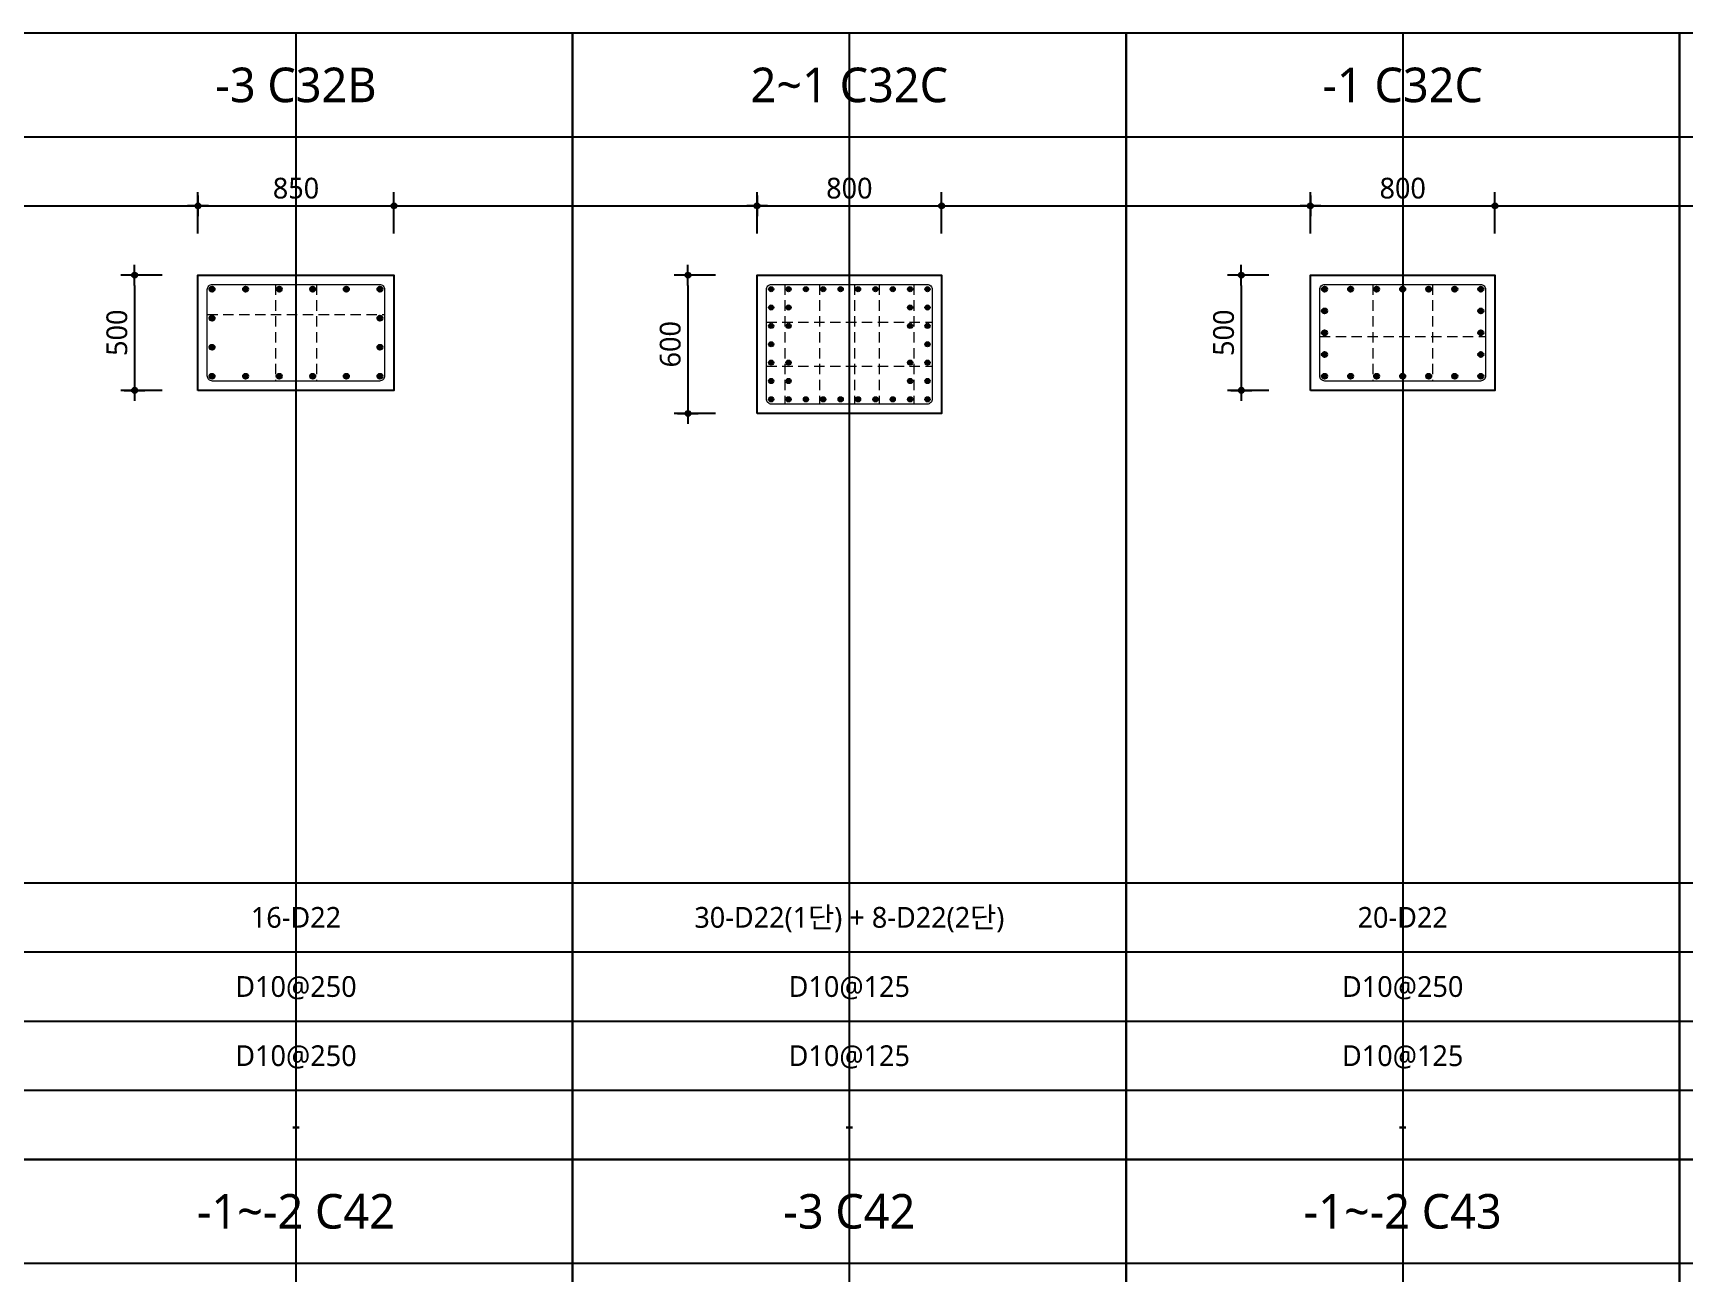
# Model space of a CAD drawing. Header units: millimetres. Extents: x 0 to 252030, y -124740 to 196020.
# Drawn here: x 131519 to 138680, y 166033 to 171412 of the extents above; entities that cross this region are included whole.
import ezdxf
from ezdxf.enums import TextEntityAlignment as Align

# ---------------------------------------------------------------- set-up
doc = ezdxf.new("R2010")
doc.units = ezdxf.units.MM
doc.header["$LTSCALE"] = 30
doc.linetypes.add('HID', pattern=[2.3, 1.5, -0.8])
doc.layers.get('DEFPOINTS').update_dxf_attribs({"color": 142})
for name, color, linetype in [('CON', 2, 'Continuous'), ('DIM', 7, 'Continuous'), ('S-철근', 3, 'Continuous'), ('SHEET', 7, 'Continuous'), ('TXT', 3, 'Continuous')]:
    doc.layers.add(name, color=color, linetype=linetype)
doc.layers.add('HoopBar', color=1, linetype='Continuous', lineweight=0)
doc.layers.add('TieBar', color=7, linetype='HID', lineweight=0)
doc.styles.get("Standard").update_dxf_attribs({"font": 'malgun.ttf'})
doc.styles.add('맑은 고딕', font='malgun.ttf')
doc.dimstyles.new('30NDIM', dxfattribs={"dimscale": 50, "dimtxt": 3, "dimasz": 1.5, "dimexe": 2, "dimexo": 6, "dimgap": 1, "dimtad": 1, "dimdec": 0, "dimrnd": 0.25, "dimzin": 0, "dimdsep": 46, "dimtxsty": 'Standard', "dimblk": 'Z_DOT', "dimcen": 5, "dimclrd": 256, "dimclre": 256, "dimclrt": 3, "dimadec": 0, "dimazin": 0, "dimtm": 1e-09, "dimtfac": 1, "dimtdec": 0, "dimtix": 1, "dimtmove": 2, "dimatfit": 1, "dimldrblk": 'Z_DOT', "dimfxl": 1, "dimtolj": 1, "dimtzin": 0, "dimarcsym": 0})

# ---------------------------------------------------------------- blocks, each defined once
blk = doc.blocks.new('Z_DOT')
at = {"layer": 'DIM', "color": 0}
for p, q in [((-1, 0), (1, 0)), ((0, -1), (0, 1))]:
    blk.add_line(p, q, dxfattribs=at)
for radius in [0.25, 0.125]:
    blk.add_circle((0, 0), radius, dxfattribs=at)
blk = doc.blocks.new('*D1277')
at = {"layer": 'DEFPOINTS', "color": 0, "transparency": 16777216}
for p in [(132259.8, 170362), (131959.8, 169862), (132259.8, 169862)]:
    blk.add_point(p, dxfattribs=at)
at = {"layer": 'DIM', "lineweight": -2, "transparency": 16777216}
for p, q in [((132079.8, 170362), (131899.8, 170362)), ((131959.8, 170317), (131959.8, 169907)), ((132079.8, 169862), (131899.8, 169862))]:
    blk.add_line(p, q, dxfattribs=at)
at = {"layer": 'DIM', "lineweight": -2, "transparency": 16777216, "xscale": 45, "yscale": 45, "zscale": 45}
for p, rotation in [((131959.8, 170362), 90), ((131959.8, 169862), 270)]:
    blk.add_blockref('Z_DOT', p, dxfattribs=dict(at, rotation=rotation))
at = {"layer": 'DIM', "color": 3, "transparency": 16777216, "insert": (131883.3, 170112), "char_height": 90, "attachment_point": 5, "rotation": 90}
blk.add_mtext('\\A1;500', dxfattribs=at)
blk = doc.blocks.new('*D1278')
at = {"layer": 'DEFPOINTS', "color": 0, "transparency": 16777216}
for p in [(133084.8, 170662), (132234.8, 170362), (133084.8, 170362)]:
    blk.add_point(p, dxfattribs=at)
at = {"layer": 'DIM', "lineweight": -2, "transparency": 16777216}
for p, q in [((132234.8, 170542), (132234.8, 170722)), ((133084.8, 170542), (133084.8, 170722)), ((132279.8, 170662), (133039.8, 170662))]:
    blk.add_line(p, q, dxfattribs=at)
at = {"layer": 'DIM', "lineweight": -2, "transparency": 16777216, "xscale": 45, "yscale": 45, "zscale": 45, "rotation": 180}
blk.add_blockref('Z_DOT', (132234.8, 170662), dxfattribs=at)
at = {"layer": 'DIM', "lineweight": -2, "transparency": 16777216, "xscale": 45, "yscale": 45, "zscale": 45}
blk.add_blockref('Z_DOT', (133084.8, 170662), dxfattribs=at)
at = {"layer": 'DIM', "color": 3, "transparency": 16777216, "insert": (132659.8, 170738.5), "char_height": 90, "attachment_point": 5}
blk.add_mtext('\\A1;850', dxfattribs=at)
blk = doc.blocks.new('*D1279')
at = {"layer": 'DEFPOINTS', "color": 0, "transparency": 16777216}
for p in [(134659.8, 170362), (134359.8, 169762), (134659.8, 169762)]:
    blk.add_point(p, dxfattribs=at)
at = {"layer": 'DIM', "lineweight": -2, "transparency": 16777216}
for p, q in [((134479.8, 170362), (134299.8, 170362)), ((134359.8, 170317), (134359.8, 169807)), ((134479.8, 169762), (134299.8, 169762))]:
    blk.add_line(p, q, dxfattribs=at)
at = {"layer": 'DIM', "lineweight": -2, "transparency": 16777216, "xscale": 45, "yscale": 45, "zscale": 45}
for p, rotation in [((134359.8, 170362), 90), ((134359.8, 169762), 270)]:
    blk.add_blockref('Z_DOT', p, dxfattribs=dict(at, rotation=rotation))
at = {"layer": 'DIM', "color": 3, "transparency": 16777216, "insert": (134283.3, 170062), "char_height": 90, "attachment_point": 5, "rotation": 90}
blk.add_mtext('\\A1;600', dxfattribs=at)
blk = doc.blocks.new('*D1280')
at = {"layer": 'DEFPOINTS', "color": 0, "transparency": 16777216}
for p in [(135459.8, 170662), (134659.8, 170362), (135459.8, 170362)]:
    blk.add_point(p, dxfattribs=at)
at = {"layer": 'DIM', "lineweight": -2, "transparency": 16777216}
for p, q in [((134659.8, 170542), (134659.8, 170722)), ((135459.8, 170542), (135459.8, 170722)), ((134704.8, 170662), (135414.8, 170662))]:
    blk.add_line(p, q, dxfattribs=at)
at = {"layer": 'DIM', "lineweight": -2, "transparency": 16777216, "xscale": 45, "yscale": 45, "zscale": 45, "rotation": 180}
blk.add_blockref('Z_DOT', (134659.8, 170662), dxfattribs=at)
at = {"layer": 'DIM', "lineweight": -2, "transparency": 16777216, "xscale": 45, "yscale": 45, "zscale": 45}
blk.add_blockref('Z_DOT', (135459.8, 170662), dxfattribs=at)
at = {"layer": 'DIM', "color": 3, "transparency": 16777216, "insert": (135059.8, 170738.5), "char_height": 90, "attachment_point": 5}
blk.add_mtext('\\A1;800', dxfattribs=at)
blk = doc.blocks.new('*D1281')
at = {"layer": 'DEFPOINTS', "color": 0, "transparency": 16777216}
for p in [(137059.8, 170362), (136759.8, 169862), (137059.8, 169862)]:
    blk.add_point(p, dxfattribs=at)
at = {"layer": 'DIM', "lineweight": -2, "transparency": 16777216}
for p, q in [((136879.8, 170362), (136699.8, 170362)), ((136759.8, 170317), (136759.8, 169907)), ((136879.8, 169862), (136699.8, 169862))]:
    blk.add_line(p, q, dxfattribs=at)
at = {"layer": 'DIM', "lineweight": -2, "transparency": 16777216, "xscale": 45, "yscale": 45, "zscale": 45}
for p, rotation in [((136759.8, 170362), 90), ((136759.8, 169862), 270)]:
    blk.add_blockref('Z_DOT', p, dxfattribs=dict(at, rotation=rotation))
at = {"layer": 'DIM', "color": 3, "transparency": 16777216, "insert": (136683.3, 170112), "char_height": 90, "attachment_point": 5, "rotation": 90}
blk.add_mtext('\\A1;500', dxfattribs=at)
blk = doc.blocks.new('*D1282')
at = {"layer": 'DEFPOINTS', "color": 0, "transparency": 16777216}
for p in [(137859.8, 170662), (137059.8, 170362), (137859.8, 170362)]:
    blk.add_point(p, dxfattribs=at)
at = {"layer": 'DIM', "lineweight": -2, "transparency": 16777216}
for p, q in [((137059.8, 170542), (137059.8, 170722)), ((137859.8, 170542), (137859.8, 170722)), ((137104.8, 170662), (137814.8, 170662))]:
    blk.add_line(p, q, dxfattribs=at)
at = {"layer": 'DIM', "lineweight": -2, "transparency": 16777216, "xscale": 45, "yscale": 45, "zscale": 45, "rotation": 180}
blk.add_blockref('Z_DOT', (137059.8, 170662), dxfattribs=at)
at = {"layer": 'DIM', "lineweight": -2, "transparency": 16777216, "xscale": 45, "yscale": 45, "zscale": 45}
blk.add_blockref('Z_DOT', (137859.8, 170662), dxfattribs=at)
at = {"layer": 'DIM', "color": 3, "transparency": 16777216, "insert": (137459.8, 170738.5), "char_height": 90, "attachment_point": 5}
blk.add_mtext('\\A1;800', dxfattribs=at)
blk = doc.blocks.new('*U58')
at = {"layer": 'DEFPOINTS'}
for p, q in [((-1200, 4886), (-1200, 0)), ((-2400, 4136), (0, 4136))]:
    blk.add_line(p, q, dxfattribs=at)
at = {"layer": 'SHEET'}
blk.add_line((-2400, 4436), (0, 4436), dxfattribs=at)
at = {"layer": 'SHEET', "color": 6}
for p, q in [((-2400, 1200), (0, 1200)), ((-2400, 900), (0, 900)), ((-2400, 600), (0, 600)), ((-2400, 300), (0, 300))]:
    blk.add_line(p, q, dxfattribs=at)
at = {"layer": 'SHEET'}
blk.add_lwpolyline([(0, 4886), (-2400, 4886), (-2400, 0), (0, 0)], close=True, dxfattribs=at)

msp = doc.modelspace()

# ---------------------------------------------------------------- hatches: boundary and pattern name
at = {"layer": 'HoopBar'}
h = msp.add_hatch(color=3, dxfattribs=at)
edge = h.paths.add_edge_path()
edge.add_arc((134720.75002, 170301.00008), 11.1, 0, 180)
edge.add_arc((134720.75002, 170301.00008), 11.1, 180, 360)
h = msp.add_hatch(color=3, dxfattribs=at)
edge = h.paths.add_edge_path()
edge.add_arc((134796.08335, 170301.00008), 11.1, 0, 180)
edge.add_arc((134796.08335, 170301.00008), 11.1, 180, 360)
h = msp.add_hatch(color=3, dxfattribs=at)
edge = h.paths.add_edge_path()
edge.add_arc((134871.41669, 170301.00008), 11.1, 0, 180)
edge.add_arc((134871.41669, 170301.00008), 11.1, 180, 360)
h = msp.add_hatch(color=3, dxfattribs=at)
edge = h.paths.add_edge_path()
edge.add_arc((134946.75002, 170301.00008), 11.1, 0, 180)
edge.add_arc((134946.75002, 170301.00008), 11.1, 180, 360)
h = msp.add_hatch(color=3, dxfattribs=at)
edge = h.paths.add_edge_path()
edge.add_arc((135022.08335, 170301.00008), 11.1, 0, 180)
edge.add_arc((135022.08335, 170301.00008), 11.1, 180, 360)
h = msp.add_hatch(color=3, dxfattribs=at)
edge = h.paths.add_edge_path()
edge.add_arc((135097.41669, 170301.00008), 11.1, 0, 180)
edge.add_arc((135097.41669, 170301.00008), 11.1, 180, 360)
h = msp.add_hatch(color=3, dxfattribs=at)
edge = h.paths.add_edge_path()
edge.add_arc((135172.75002, 170301.00008), 11.1, 0, 180)
edge.add_arc((135172.75002, 170301.00008), 11.1, 180, 360)
h = msp.add_hatch(color=3, dxfattribs=at)
edge = h.paths.add_edge_path()
edge.add_arc((135248.08335, 170301.00008), 11.1, 0, 180)
edge.add_arc((135248.08335, 170301.00008), 11.1, 180, 360)
h = msp.add_hatch(color=3, dxfattribs=at)
edge = h.paths.add_edge_path()
edge.add_arc((135323.41669, 170301.00008), 11.1, 0, 180)
edge.add_arc((135323.41669, 170301.00008), 11.1, 180, 360)
h = msp.add_hatch(color=3, dxfattribs=at)
edge = h.paths.add_edge_path()
edge.add_arc((135398.75002, 170301.00008), 11.1, 0, 180)
edge.add_arc((135398.75002, 170301.00008), 11.1, 180, 360)
h = msp.add_hatch(color=3, dxfattribs=at)
edge = h.paths.add_edge_path()
edge.add_arc((134720.75002, 170221.33341), 11.1, 0, 180)
edge.add_arc((134720.75002, 170221.33341), 11.1, 180, 360)
h = msp.add_hatch(color=3, dxfattribs=at)
edge = h.paths.add_edge_path()
edge.add_arc((134796.08335, 170221.33341), 11.1, 0, 180)
edge.add_arc((134796.08335, 170221.33341), 11.1, 180, 360)
h = msp.add_hatch(color=3, dxfattribs=at)
edge = h.paths.add_edge_path()
edge.add_arc((135323.41669, 170221.33341), 11.1, 0, 180)
edge.add_arc((135323.41669, 170221.33341), 11.1, 180, 360)
h = msp.add_hatch(color=3, dxfattribs=at)
edge = h.paths.add_edge_path()
edge.add_arc((135398.75002, 170221.33341), 11.1, 0, 180)
edge.add_arc((135398.75002, 170221.33341), 11.1, 180, 360)
h = msp.add_hatch(color=3, dxfattribs=at)
edge = h.paths.add_edge_path()
edge.add_arc((134720.75002, 170141.66675), 11.1, 0, 180)
edge.add_arc((134720.75002, 170141.66675), 11.1, 180, 360)
h = msp.add_hatch(color=3, dxfattribs=at)
edge = h.paths.add_edge_path()
edge.add_arc((134796.08335, 170141.66675), 11.1, 0, 180)
edge.add_arc((134796.08335, 170141.66675), 11.1, 180, 360)
h = msp.add_hatch(color=3, dxfattribs=at)
edge = h.paths.add_edge_path()
edge.add_arc((135323.41669, 170141.66675), 11.1, 0, 180)
edge.add_arc((135323.41669, 170141.66675), 11.1, 180, 360)
h = msp.add_hatch(color=3, dxfattribs=at)
edge = h.paths.add_edge_path()
edge.add_arc((135398.75002, 170141.66675), 11.1, 0, 180)
edge.add_arc((135398.75002, 170141.66675), 11.1, 180, 360)
h = msp.add_hatch(color=3, dxfattribs=at)
edge = h.paths.add_edge_path()
edge.add_arc((134720.75002, 170062.00008), 11.1, 0, 180)
edge.add_arc((134720.75002, 170062.00008), 11.1, 180, 360)
h = msp.add_hatch(color=3, dxfattribs=at)
edge = h.paths.add_edge_path()
edge.add_arc((135398.75002, 170062.00008), 11.1, 0, 180)
edge.add_arc((135398.75002, 170062.00008), 11.1, 180, 360)
h = msp.add_hatch(color=3, dxfattribs=at)
edge = h.paths.add_edge_path()
edge.add_arc((134720.75002, 169982.33341), 11.1, 0, 180)
edge.add_arc((134720.75002, 169982.33341), 11.1, 180, 360)
h = msp.add_hatch(color=3, dxfattribs=at)
edge = h.paths.add_edge_path()
edge.add_arc((134796.08335, 169982.33341), 11.1, 0, 180)
edge.add_arc((134796.08335, 169982.33341), 11.1, 180, 360)
h = msp.add_hatch(color=3, dxfattribs=at)
edge = h.paths.add_edge_path()
edge.add_arc((135323.41669, 169982.33341), 11.1, 0, 180)
edge.add_arc((135323.41669, 169982.33341), 11.1, 180, 360)
h = msp.add_hatch(color=3, dxfattribs=at)
edge = h.paths.add_edge_path()
edge.add_arc((135398.75002, 169982.33341), 11.1, 0, 180)
edge.add_arc((135398.75002, 169982.33341), 11.1, 180, 360)
h = msp.add_hatch(color=3, dxfattribs=at)
edge = h.paths.add_edge_path()
edge.add_arc((134720.75002, 169902.66675), 11.1, 0, 180)
edge.add_arc((134720.75002, 169902.66675), 11.1, 180, 360)
h = msp.add_hatch(color=3, dxfattribs=at)
edge = h.paths.add_edge_path()
edge.add_arc((134796.08335, 169902.66675), 11.1, 0, 180)
edge.add_arc((134796.08335, 169902.66675), 11.1, 180, 360)
h = msp.add_hatch(color=3, dxfattribs=at)
edge = h.paths.add_edge_path()
edge.add_arc((135323.41669, 169902.66675), 11.1, 0, 180)
edge.add_arc((135323.41669, 169902.66675), 11.1, 180, 360)
h = msp.add_hatch(color=3, dxfattribs=at)
edge = h.paths.add_edge_path()
edge.add_arc((135398.75002, 169902.66675), 11.1, 0, 180)
edge.add_arc((135398.75002, 169902.66675), 11.1, 180, 360)
h = msp.add_hatch(color=3, dxfattribs=at)
edge = h.paths.add_edge_path()
edge.add_arc((134720.75002, 169823.00008), 11.1, 0, 180)
edge.add_arc((134720.75002, 169823.00008), 11.1, 180, 360)
h = msp.add_hatch(color=3, dxfattribs=at)
edge = h.paths.add_edge_path()
edge.add_arc((134796.08335, 169823.00008), 11.1, 0, 180)
edge.add_arc((134796.08335, 169823.00008), 11.1, 180, 360)
h = msp.add_hatch(color=3, dxfattribs=at)
edge = h.paths.add_edge_path()
edge.add_arc((134871.41669, 169823.00008), 11.1, 0, 180)
edge.add_arc((134871.41669, 169823.00008), 11.1, 180, 360)
h = msp.add_hatch(color=3, dxfattribs=at)
edge = h.paths.add_edge_path()
edge.add_arc((134946.75002, 169823.00008), 11.1, 0, 180)
edge.add_arc((134946.75002, 169823.00008), 11.1, 180, 360)
h = msp.add_hatch(color=3, dxfattribs=at)
edge = h.paths.add_edge_path()
edge.add_arc((135022.08335, 169823.00008), 11.1, 0, 180)
edge.add_arc((135022.08335, 169823.00008), 11.1, 180, 360)
h = msp.add_hatch(color=3, dxfattribs=at)
edge = h.paths.add_edge_path()
edge.add_arc((135097.41669, 169823.00008), 11.1, 0, 180)
edge.add_arc((135097.41669, 169823.00008), 11.1, 180, 360)
h = msp.add_hatch(color=3, dxfattribs=at)
edge = h.paths.add_edge_path()
edge.add_arc((135172.75002, 169823.00008), 11.1, 0, 180)
edge.add_arc((135172.75002, 169823.00008), 11.1, 180, 360)
h = msp.add_hatch(color=3, dxfattribs=at)
edge = h.paths.add_edge_path()
edge.add_arc((135248.08335, 169823.00008), 11.1, 0, 180)
edge.add_arc((135248.08335, 169823.00008), 11.1, 180, 360)
h = msp.add_hatch(color=3, dxfattribs=at)
edge = h.paths.add_edge_path()
edge.add_arc((135323.41669, 169823.00008), 11.1, 0, 180)
edge.add_arc((135323.41669, 169823.00008), 11.1, 180, 360)
h = msp.add_hatch(color=3, dxfattribs=at)
edge = h.paths.add_edge_path()
edge.add_arc((135398.75002, 169823.00008), 11.1, 0, 180)
edge.add_arc((135398.75002, 169823.00008), 11.1, 180, 360)
at = {"layer": 'S-철근'}
h = msp.add_hatch(color=256, dxfattribs=at)
edge = h.paths.add_edge_path()
edge.add_arc((132295.75027, 170301.00057), 11.1, 0, 180)
edge.add_arc((132295.75027, 170301.00057), 11.1, 180, 360)
h = msp.add_hatch(color=256, dxfattribs=at)
edge = h.paths.add_edge_path()
edge.add_arc((132441.35027, 170301.00057), 11.1, 0, 180)
edge.add_arc((132441.35027, 170301.00057), 11.1, 180, 360)
h = msp.add_hatch(color=256, dxfattribs=at)
edge = h.paths.add_edge_path()
edge.add_arc((132586.95027, 170301.00057), 11.1, 0, 180)
edge.add_arc((132586.95027, 170301.00057), 11.1, 180, 360)
h = msp.add_hatch(color=256, dxfattribs=at)
edge = h.paths.add_edge_path()
edge.add_arc((132732.55027, 170301.00057), 11.1, 0, 180)
edge.add_arc((132732.55027, 170301.00057), 11.1, 180, 360)
h = msp.add_hatch(color=256, dxfattribs=at)
edge = h.paths.add_edge_path()
edge.add_arc((132878.15027, 170301.00057), 11.1, 0, 180)
edge.add_arc((132878.15027, 170301.00057), 11.1, 180, 360)
h = msp.add_hatch(color=256, dxfattribs=at)
edge = h.paths.add_edge_path()
edge.add_arc((133023.75027, 170301.00057), 11.1, 0, 180)
edge.add_arc((133023.75027, 170301.00057), 11.1, 180, 360)
h = msp.add_hatch(color=256, dxfattribs=at)
edge = h.paths.add_edge_path()
edge.add_arc((137120.75027, 170301.00008), 11.1, 0, 180)
edge.add_arc((137120.75027, 170301.00008), 11.1, 180, 360)
h = msp.add_hatch(color=256, dxfattribs=at)
edge = h.paths.add_edge_path()
edge.add_arc((137233.75027, 170301.00008), 11.1, 0, 180)
edge.add_arc((137233.75027, 170301.00008), 11.1, 180, 360)
h = msp.add_hatch(color=256, dxfattribs=at)
edge = h.paths.add_edge_path()
edge.add_arc((137346.75027, 170301.00008), 11.1, 0, 180)
edge.add_arc((137346.75027, 170301.00008), 11.1, 180, 360)
h = msp.add_hatch(color=256, dxfattribs=at)
edge = h.paths.add_edge_path()
edge.add_arc((137459.75027, 170301.00008), 11.1, 0, 180)
edge.add_arc((137459.75027, 170301.00008), 11.1, 180, 360)
h = msp.add_hatch(color=256, dxfattribs=at)
edge = h.paths.add_edge_path()
edge.add_arc((137572.75027, 170301.00008), 11.1, 0, 180)
edge.add_arc((137572.75027, 170301.00008), 11.1, 180, 360)
h = msp.add_hatch(color=256, dxfattribs=at)
edge = h.paths.add_edge_path()
edge.add_arc((137685.75027, 170301.00008), 11.1, 0, 180)
edge.add_arc((137685.75027, 170301.00008), 11.1, 180, 360)
h = msp.add_hatch(color=256, dxfattribs=at)
edge = h.paths.add_edge_path()
edge.add_arc((137798.75027, 170301.00008), 11.1, 0, 180)
edge.add_arc((137798.75027, 170301.00008), 11.1, 180, 360)
h = msp.add_hatch(color=256, dxfattribs=at)
edge = h.paths.add_edge_path()
edge.add_arc((137120.75027, 170206.50008), 11.1, 0, 180)
edge.add_arc((137120.75027, 170206.50008), 11.1, 180, 360)
h = msp.add_hatch(color=256, dxfattribs=at)
edge = h.paths.add_edge_path()
edge.add_arc((137798.75027, 170206.50008), 11.1, 0, 180)
edge.add_arc((137798.75027, 170206.50008), 11.1, 180, 360)
h = msp.add_hatch(color=256, dxfattribs=at)
edge = h.paths.add_edge_path()
edge.add_arc((132295.75027, 170175.00057), 11.1, 0, 180)
edge.add_arc((132295.75027, 170175.00057), 11.1, 180, 360)
h = msp.add_hatch(color=256, dxfattribs=at)
edge = h.paths.add_edge_path()
edge.add_arc((133023.75027, 170175.00057), 11.1, 0, 180)
edge.add_arc((133023.75027, 170175.00057), 11.1, 180, 360)
h = msp.add_hatch(color=256, dxfattribs=at)
edge = h.paths.add_edge_path()
edge.add_arc((137120.75027, 170112.00008), 11.1, 0, 180)
edge.add_arc((137120.75027, 170112.00008), 11.1, 180, 360)
h = msp.add_hatch(color=256, dxfattribs=at)
edge = h.paths.add_edge_path()
edge.add_arc((137798.75027, 170112.00008), 11.1, 0, 180)
edge.add_arc((137798.75027, 170112.00008), 11.1, 180, 360)
h = msp.add_hatch(color=256, dxfattribs=at)
edge = h.paths.add_edge_path()
edge.add_arc((132295.75027, 170049.00057), 11.1, 0, 180)
edge.add_arc((132295.75027, 170049.00057), 11.1, 180, 360)
h = msp.add_hatch(color=256, dxfattribs=at)
edge = h.paths.add_edge_path()
edge.add_arc((133023.75027, 170049.00057), 11.1, 0, 180)
edge.add_arc((133023.75027, 170049.00057), 11.1, 180, 360)
h = msp.add_hatch(color=256, dxfattribs=at)
edge = h.paths.add_edge_path()
edge.add_arc((137120.75027, 170017.50008), 11.1, 0, 180)
edge.add_arc((137120.75027, 170017.50008), 11.1, 180, 360)
h = msp.add_hatch(color=256, dxfattribs=at)
edge = h.paths.add_edge_path()
edge.add_arc((137798.75027, 170017.50008), 11.1, 0, 180)
edge.add_arc((137798.75027, 170017.50008), 11.1, 180, 360)
h = msp.add_hatch(color=256, dxfattribs=at)
edge = h.paths.add_edge_path()
edge.add_arc((132295.75027, 169923.00057), 11.1, 0, 180)
edge.add_arc((132295.75027, 169923.00057), 11.1, 180, 360)
h = msp.add_hatch(color=256, dxfattribs=at)
edge = h.paths.add_edge_path()
edge.add_arc((132441.35027, 169923.00057), 11.1, 0, 180)
edge.add_arc((132441.35027, 169923.00057), 11.1, 180, 360)
h = msp.add_hatch(color=256, dxfattribs=at)
edge = h.paths.add_edge_path()
edge.add_arc((132586.95027, 169923.00057), 11.1, 0, 180)
edge.add_arc((132586.95027, 169923.00057), 11.1, 180, 360)
h = msp.add_hatch(color=256, dxfattribs=at)
edge = h.paths.add_edge_path()
edge.add_arc((132732.55027, 169923.00057), 11.1, 0, 180)
edge.add_arc((132732.55027, 169923.00057), 11.1, 180, 360)
h = msp.add_hatch(color=256, dxfattribs=at)
edge = h.paths.add_edge_path()
edge.add_arc((132878.15027, 169923.00057), 11.1, 0, 180)
edge.add_arc((132878.15027, 169923.00057), 11.1, 180, 360)
h = msp.add_hatch(color=256, dxfattribs=at)
edge = h.paths.add_edge_path()
edge.add_arc((133023.75027, 169923.00057), 11.1, 0, 180)
edge.add_arc((133023.75027, 169923.00057), 11.1, 180, 360)
h = msp.add_hatch(color=256, dxfattribs=at)
edge = h.paths.add_edge_path()
edge.add_arc((137120.75027, 169923.00008), 11.1, 0, 180)
edge.add_arc((137120.75027, 169923.00008), 11.1, 180, 360)
h = msp.add_hatch(color=256, dxfattribs=at)
edge = h.paths.add_edge_path()
edge.add_arc((137233.75027, 169923.00008), 11.1, 0, 180)
edge.add_arc((137233.75027, 169923.00008), 11.1, 180, 360)
h = msp.add_hatch(color=256, dxfattribs=at)
edge = h.paths.add_edge_path()
edge.add_arc((137346.75027, 169923.00008), 11.1, 0, 180)
edge.add_arc((137346.75027, 169923.00008), 11.1, 180, 360)
h = msp.add_hatch(color=256, dxfattribs=at)
edge = h.paths.add_edge_path()
edge.add_arc((137459.75027, 169923.00008), 11.1, 0, 180)
edge.add_arc((137459.75027, 169923.00008), 11.1, 180, 360)
h = msp.add_hatch(color=256, dxfattribs=at)
edge = h.paths.add_edge_path()
edge.add_arc((137572.75027, 169923.00008), 11.1, 0, 180)
edge.add_arc((137572.75027, 169923.00008), 11.1, 180, 360)
h = msp.add_hatch(color=256, dxfattribs=at)
edge = h.paths.add_edge_path()
edge.add_arc((137685.75027, 169923.00008), 11.1, 0, 180)
edge.add_arc((137685.75027, 169923.00008), 11.1, 180, 360)
h = msp.add_hatch(color=256, dxfattribs=at)
edge = h.paths.add_edge_path()
edge.add_arc((137798.75027, 169923.00008), 11.1, 0, 180)
edge.add_arc((137798.75027, 169923.00008), 11.1, 180, 360)

# ---------------------------------------------------------------- linework, layer by layer
at = {"layer": 'CON', "color": 8}
for points in [[(132234.75027, 169862.00057), (132234.75027, 170362.00057), (133084.75027, 170362.00057), (133084.75027, 169862.00057)], [(134659.75002, 169762.00008), (134659.75002, 170362.00008), (135459.75002, 170362.00008), (135459.75002, 169762.00008)], [(137059.75027, 169862.00008), (137059.75027, 170362.00008), (137859.75027, 170362.00008), (137859.75027, 169862.00008)]]:
    msp.add_lwpolyline(points, close=True, dxfattribs=at)
at = {"layer": 'HoopBar', "color": 3}
for points in [[(132297.32027, 169902.37057, -0.4142135624), (132275.12027, 169924.57057), (132275.12027, 170299.43057, -0.4142135624), (132297.32027, 170321.63057), (133022.18027, 170321.63057, -0.4142135624), (133044.38027, 170299.43057), (133044.38027, 169924.57057, -0.4142135624), (133022.18027, 169902.37057), (132297.32027, 169902.37057)], [(134722.32002, 169802.37008, -0.4142135624), (134700.12002, 169824.57008), (134700.12002, 170299.43008, -0.4142135624), (134722.32002, 170321.63008), (135397.18002, 170321.63008, -0.4142135624), (135419.38002, 170299.43008), (135419.38002, 169824.57008, -0.4142135624), (135397.18002, 169802.37008), (134722.32002, 169802.37008)], [(137122.32027, 169902.37008, -0.4142135624), (137100.12027, 169924.57008), (137100.12027, 170299.43008, -0.4142135624), (137122.32027, 170321.63008), (137797.18027, 170321.63008, -0.4142135624), (137819.38027, 170299.43008), (137819.38027, 169924.57008, -0.4142135624), (137797.18027, 169902.37008), (137122.32027, 169902.37008)]]:
    msp.add_lwpolyline(points, format="xyb", dxfattribs=at)
for centre in [(134720.75002, 170301.00008), (134796.08335, 170301.00008), (134871.41669, 170301.00008), (134946.75002, 170301.00008), (135022.08335, 170301.00008), (135097.41669, 170301.00008), (135172.75002, 170301.00008), (135248.08335, 170301.00008), (135323.41669, 170301.00008), (135398.75002, 170301.00008), (134720.75002, 170221.33341), (134796.08335, 170221.33341), (135323.41669, 170221.33341), (135398.75002, 170221.33341), (134720.75002, 170141.66675), (134796.08335, 170141.66675), (135323.41669, 170141.66675), (135398.75002, 170141.66675), (134720.75002, 170062.00008), (135398.75002, 170062.00008), (134720.75002, 169982.33341), (134796.08335, 169982.33341), (135323.41669, 169982.33341), (135398.75002, 169982.33341), (134720.75002, 169902.66675), (134796.08335, 169902.66675), (135323.41669, 169902.66675), (135398.75002, 169902.66675), (134720.75002, 169823.00008), (134796.08335, 169823.00008), (134871.41669, 169823.00008), (134946.75002, 169823.00008), (135022.08335, 169823.00008), (135097.41669, 169823.00008), (135172.75002, 169823.00008), (135248.08335, 169823.00008), (135323.41669, 169823.00008), (135398.75002, 169823.00008)]:
    msp.add_circle(centre, 11.1, dxfattribs=at)
at = {"layer": 'S-철근'}
for centre in [(132295.75027, 170301.00057), (132441.35027, 170301.00057), (132586.95027, 170301.00057), (132732.55027, 170301.00057), (132878.15027, 170301.00057), (133023.75027, 170301.00057), (137120.75027, 170301.00008), (137233.75027, 170301.00008), (137346.75027, 170301.00008), (137459.75027, 170301.00008), (137572.75027, 170301.00008), (137685.75027, 170301.00008), (137798.75027, 170301.00008), (137120.75027, 170206.50008), (137798.75027, 170206.50008), (132295.75027, 170175.00057), (133023.75027, 170175.00057), (137120.75027, 170112.00008), (137798.75027, 170112.00008), (132295.75027, 170049.00057), (133023.75027, 170049.00057), (137120.75027, 170017.50008), (137798.75027, 170017.50008), (132295.75027, 169923.00057), (132441.35027, 169923.00057), (132586.95027, 169923.00057), (132732.55027, 169923.00057), (132878.15027, 169923.00057), (133023.75027, 169923.00057), (137120.75027, 169923.00008), (137233.75027, 169923.00008), (137346.75027, 169923.00008), (137459.75027, 169923.00008), (137572.75027, 169923.00008), (137685.75027, 169923.00008), (137798.75027, 169923.00008)]:
    msp.add_circle(centre, 11.1, dxfattribs=at)
at = {"layer": 'TieBar'}
for p, q in [((132571.08527, 170321.63057), (132571.08527, 169902.37057)), ((132748.41527, 170321.63057), (132748.41527, 169902.37057)), ((134780.21835, 170321.63008), (134780.21835, 169802.37008)), ((134930.88502, 170321.63008), (134930.88502, 169802.37008)), ((135081.55169, 170321.63008), (135081.55169, 169802.37008)), ((135188.61502, 170321.63008), (135188.61502, 169802.37008)), ((135339.28169, 170321.63008), (135339.28169, 169802.37008)), ((137330.88527, 170321.63008), (137330.88527, 169902.37008)), ((137588.61527, 170321.63008), (137588.61527, 169902.37008)), ((132275.12027, 170190.86557), (133044.38027, 170190.86557)), ((134700.12002, 170157.53175), (135419.38002, 170157.53175)), ((137100.12027, 170096.13508), (137819.38027, 170096.13508)), ((134700.12002, 169966.46841), (135419.38002, 169966.46841))]:
    msp.add_line(p, q, dxfattribs=at)

# ---------------------------------------------------------------- block references
for p in [(133859.75002, 166526.00008), (136259.75002, 166526.00008), (138659.75002, 166526.00008), (141059.75002, 166526.00041), (133859.75002, 161640.00008), (136259.75002, 161640.00008), (138659.75002, 161640.00008), (141059.75002, 161640.00041)]:
    msp.add_blockref('*U58', p)

# ---------------------------------------------------------------- texts
at = {"layer": 'TXT', "color": 2, "style": '맑은 고딕'}
for s, p in [('-3 C32B', (132659.75027, 171187.00057)), ('2~1 C32C', (135059.75002, 171187.00008)), ('-1 C32C', (137459.75027, 171187.00008)), ('-1~-2 C42', (132659.75027, 166300.9991)), ('-3 C42', (135059.75027, 166300.9991)), ('-1~-2 C43', (137459.75002, 166300.9991))]:
    msp.add_text(s, height=150, dxfattribs=at).set_placement(p, align=Align.MIDDLE_CENTER)
at = {"layer": 'TXT', "style": '맑은 고딕'}
for s, p in [('30-D22(1단) + 8-D22(2단)', (135059.75002, 167576.00008)), ('16-D22', (132659.75027, 167576.00057)), ('20-D22', (137459.75027, 167576.00008)), ('D10@250', (132659.75027, 167276.00057)), ('D10@125', (135059.75002, 167276.00008)), ('D10@250', (137459.75027, 167276.00008)), ('D10@250', (132659.75027, 166976.00057)), ('D10@125', (135059.75002, 166976.00008)), ('D10@125', (137459.75027, 166976.00008)), ('-', (132659.75027, 166676.00057)), ('-', (135059.75002, 166676.00008)), ('-', (137459.75027, 166676.00008))]:
    msp.add_text(s, height=90, dxfattribs=at).set_placement(p, align=Align.MIDDLE_CENTER)

# ---------------------------------------------------------------- dimensions: what is measured, and where the dimension line sits
at = {"layer": 'DIM'}
for base, p1, p2, picture, middle in [((133084.75027, 170662.00057), (132234.75027, 170362.00057), (133084.75027, 170362.00057), '*D1278', (132659.75027, 170738.49853)), ((135459.75002, 170662.00008), (134659.75002, 170362.00008), (135459.75002, 170362.00008), '*D1280', (135059.75002, 170738.49804)), ((137859.75027, 170662.00008), (137059.75027, 170362.00008), (137859.75027, 170362.00008), '*D1282', (137459.75027, 170738.49804))]:
    dim = msp.add_linear_dim(base=base, p1=p1, p2=p2, dimstyle='30NDIM', override={"dimscale": 30, "dimtxsty": 'Standard'}, dxfattribs=at)
    dim.commit()
    dim.dimension.update_dxf_attribs({"geometry": picture, "text_midpoint": middle})
for base, p1, p2, picture, middle in [((131959.75027, 169862.00057), (132259.75027, 170362.00057), (132259.75027, 169862.00057), '*D1277', (131883.25231, 170112.00057)), ((134359.75002, 169762.00008), (134659.75002, 170362.00008), (134659.75002, 169762.00008), '*D1279', (134283.25206, 170062.00008)), ((136759.75027, 169862.00008), (137059.75027, 170362.00008), (137059.75027, 169862.00008), '*D1281', (136683.25231, 170112.00008))]:
    dim = msp.add_linear_dim(base=base, p1=p1, p2=p2, angle=270, dimstyle='30NDIM', override={"dimscale": 30, "dimtxsty": 'Standard'}, dxfattribs=at)
    dim.commit()
    dim.dimension.update_dxf_attribs({"geometry": picture, "text_midpoint": middle})

doc.saveas('drawing.dxf')
